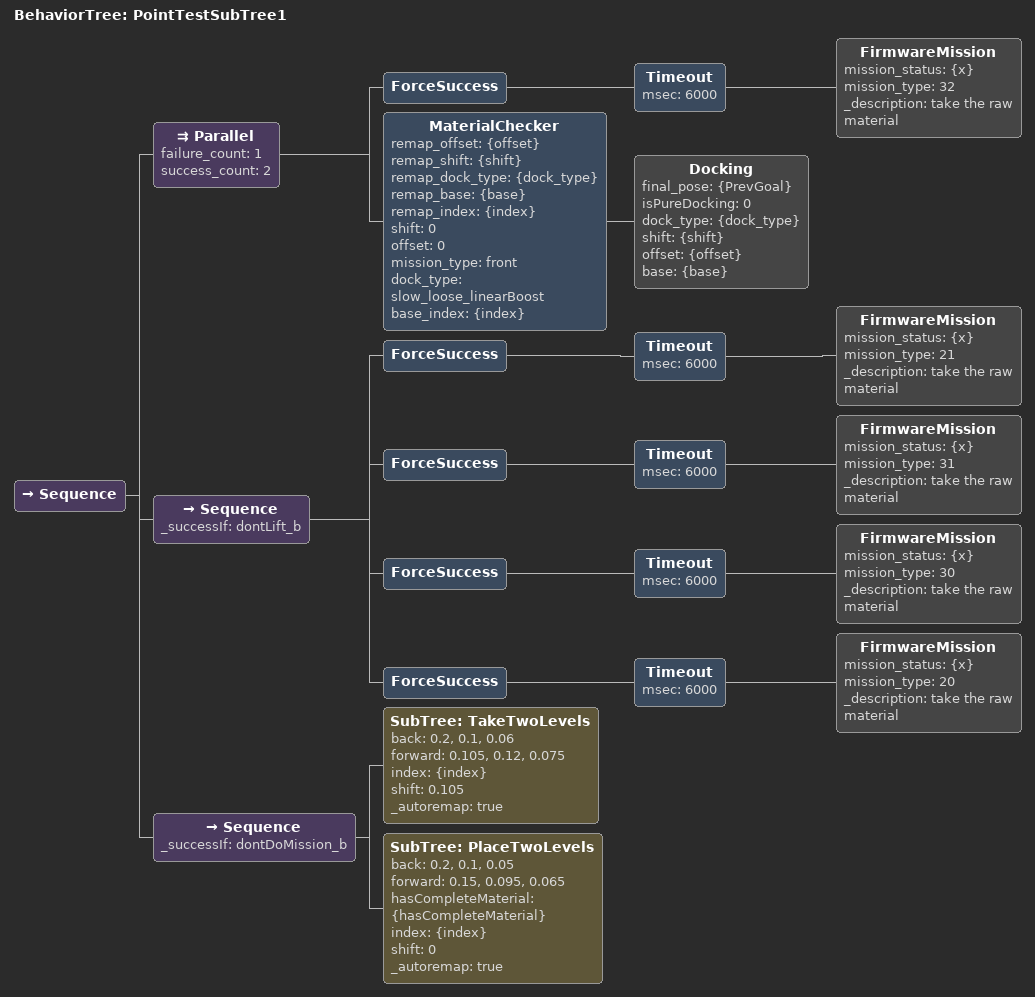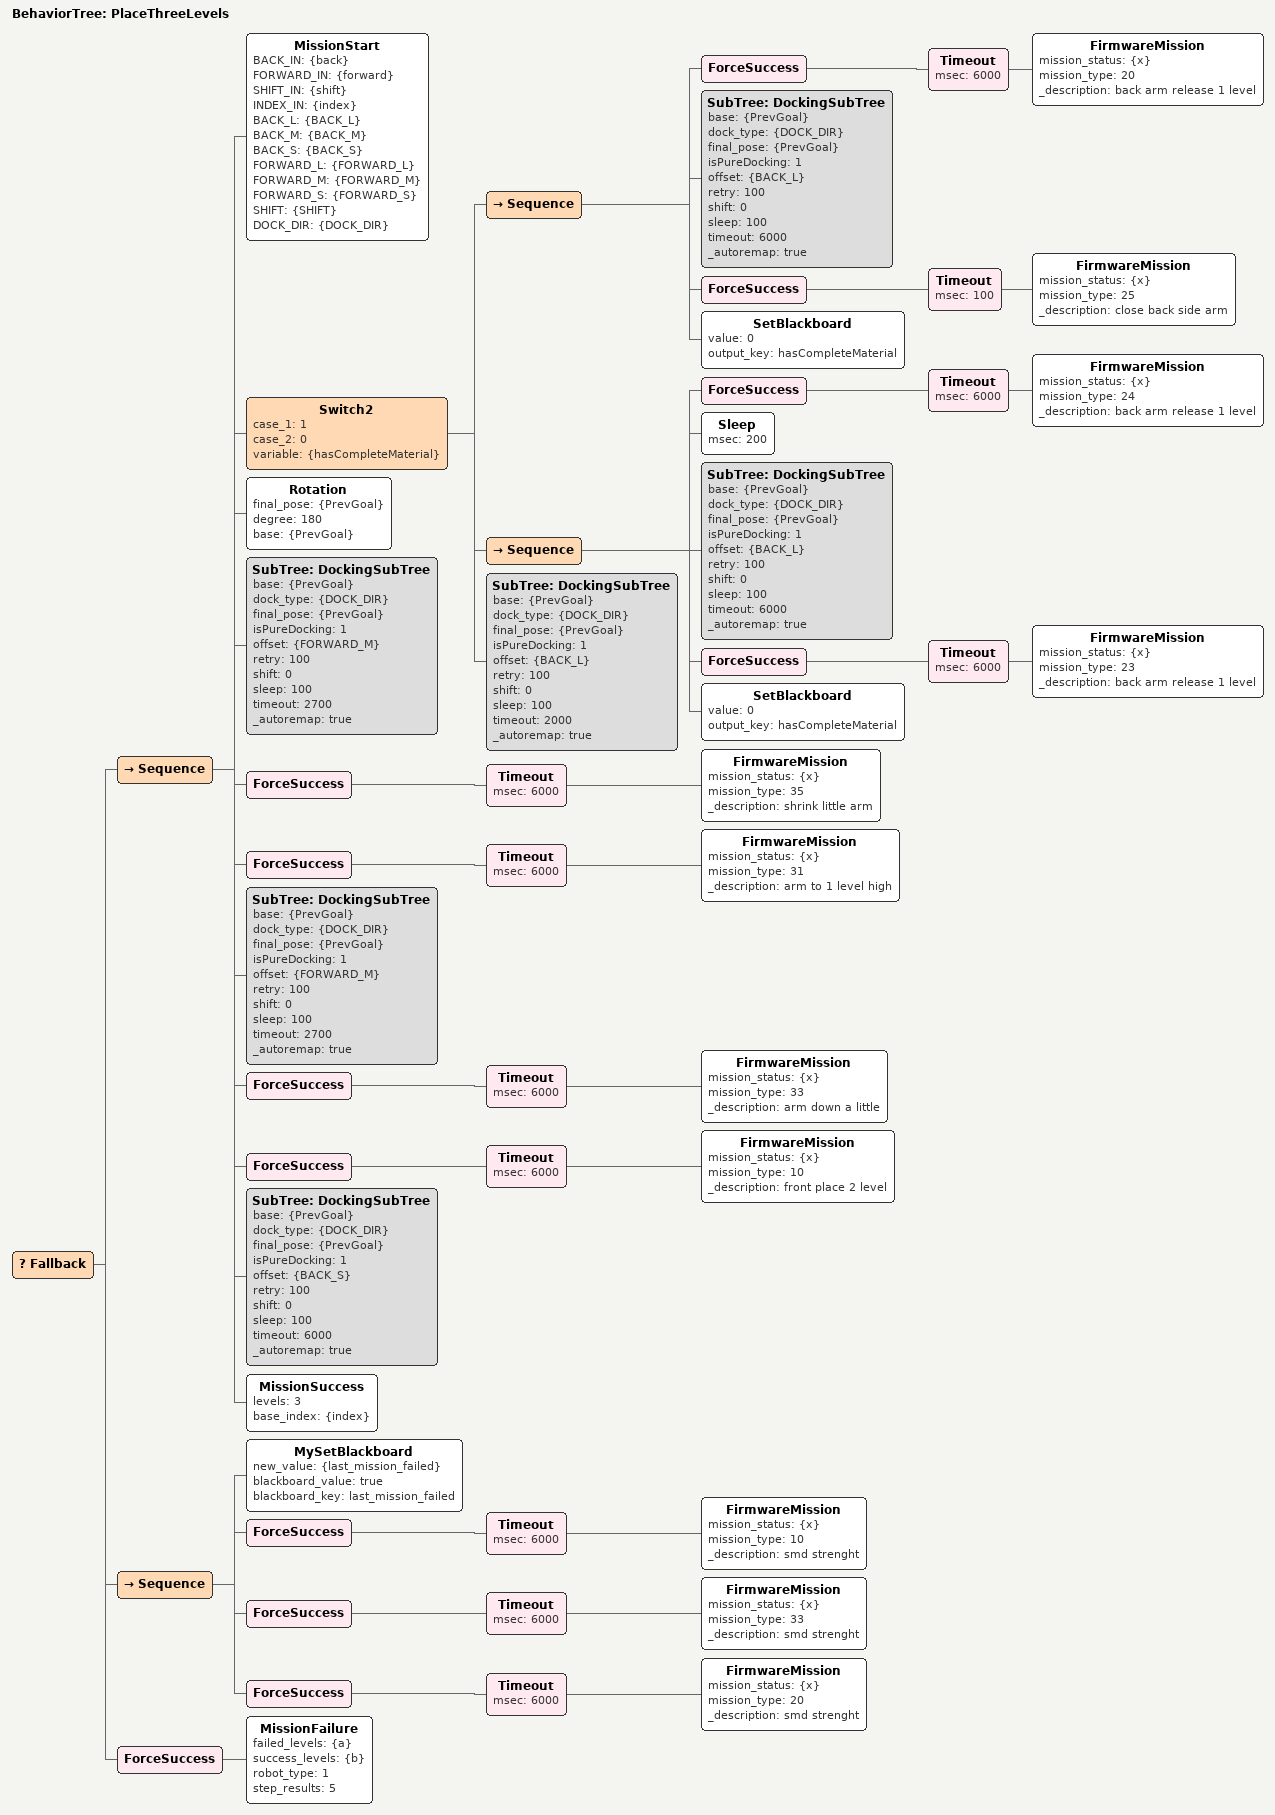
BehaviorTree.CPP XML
<BehaviorTree ID="PointTestSubTree1">
  <Sequence>
    <Parallel failure_count="1" success_count="2">
      <ForceSuccess>
        <Timeout msec="6000">
          <FirmwareMission mission_status="{x}" mission_type="32" _description="take the raw material"/>
        </Timeout>
      </ForceSuccess>
      <MaterialChecker remap_offset="{offset}" remap_shift="{shift}" remap_dock_type="{dock_type}" remap_base="{base}" remap_index="{index}" shift="0" offset="0" mission_type="front" dock_type="slow_loose_linearBoost" base_index="{index}">
        <Docking final_pose="{PrevGoal}" isPureDocking="0" dock_type="{dock_type}" shift="{shift}" offset="{offset}" base="{base}"/>
      </MaterialChecker>
    </Parallel>
    <Sequence _successIf="dontLift_b">
      <ForceSuccess>
        <Timeout msec="6000">
          <FirmwareMission mission_status="{x}" mission_type="21" _description="take the raw material"/>
        </Timeout>
      </ForceSuccess>
      <ForceSuccess>
        <Timeout msec="6000">
          <FirmwareMission mission_status="{x}" mission_type="31" _description="take the raw material"/>
        </Timeout>
      </ForceSuccess>
      <ForceSuccess>
        <Timeout msec="6000">
          <FirmwareMission mission_status="{x}" mission_type="30" _description="take the raw material"/>
        </Timeout>
      </ForceSuccess>
      <ForceSuccess>
        <Timeout msec="6000">
          <FirmwareMission mission_status="{x}" mission_type="20" _description="take the raw material"/>
        </Timeout>
      </ForceSuccess>
    </Sequence>
    <Sequence _successIf="dontDoMission_b">
      <SubTree ID="TakeTwoLevels" back="0.2, 0.1, 0.06" forward="0.105, 0.12, 0.075" index="{index}" shift="0.105" _autoremap="true"/>
      <SubTree ID="PlaceTwoLevels" back="0.2, 0.1, 0.05" forward="0.15, 0.095, 0.065" hasCompleteMaterial="{hasCompleteMaterial}" index="{index}" shift="0" _autoremap="true"/>
    </Sequence>
  </Sequence>
</BehaviorTree>

<BehaviorTree ID="PlaceThreeLevels">
  <Fallback>
    <Sequence>
      <MissionStart BACK_IN="{back}" FORWARD_IN="{forward}" SHIFT_IN="{shift}" INDEX_IN="{index}" BACK_L="{BACK_L}" BACK_M="{BACK_M}" BACK_S="{BACK_S}" FORWARD_L="{FORWARD_L}" FORWARD_M="{FORWARD_M}" FORWARD_S="{FORWARD_S}" SHIFT="{SHIFT}" DOCK_DIR="{DOCK_DIR}"/>
      <Switch2 case_1="1" case_2="0" variable="{hasCompleteMaterial}">
        <Sequence>
          <ForceSuccess>
            <Timeout msec="6000">
              <FirmwareMission mission_status="{x}" mission_type="20" _description="back arm release 1 level"/>
            </Timeout>
          </ForceSuccess>
          <SubTree ID="DockingSubTree" base="{PrevGoal}" dock_type="{DOCK_DIR}" final_pose="{PrevGoal}" isPureDocking="1" offset="{BACK_L}" retry="100" shift="0" sleep="100" timeout="6000" _autoremap="true"/>
          <ForceSuccess>
            <Timeout msec="100">
              <FirmwareMission mission_status="{x}" mission_type="25" _description="close back side arm"/>
            </Timeout>
          </ForceSuccess>
          <SetBlackboard value="0" output_key="hasCompleteMaterial"/>
        </Sequence>
        <Sequence>
          <ForceSuccess>
            <Timeout msec="6000">
              <FirmwareMission mission_status="{x}" mission_type="24" _description="back arm release 1 level"/>
            </Timeout>
          </ForceSuccess>
          <Sleep msec="200"/>
          <SubTree ID="DockingSubTree" base="{PrevGoal}" dock_type="{DOCK_DIR}" final_pose="{PrevGoal}" isPureDocking="1" offset="{BACK_L}" retry="100" shift="0" sleep="100" timeout="6000" _autoremap="true"/>
          <ForceSuccess>
            <Timeout msec="6000">
              <FirmwareMission mission_status="{x}" mission_type="23" _description="back arm release 1 level"/>
            </Timeout>
          </ForceSuccess>
          <SetBlackboard value="0" output_key="hasCompleteMaterial"/>
        </Sequence>
        <SubTree ID="DockingSubTree" base="{PrevGoal}" dock_type="{DOCK_DIR}" final_pose="{PrevGoal}" isPureDocking="1" offset="{BACK_L}" retry="100" shift="0" sleep="100" timeout="2000" _autoremap="true"/>
      </Switch2>
      <Rotation final_pose="{PrevGoal}" degree="180" base="{PrevGoal}"/>
      <SubTree ID="DockingSubTree" base="{PrevGoal}" dock_type="{DOCK_DIR}" final_pose="{PrevGoal}" isPureDocking="1" offset="{FORWARD_M}" retry="100" shift="0" sleep="100" timeout="2700" _autoremap="true"/>
      <ForceSuccess>
        <Timeout msec="6000">
          <FirmwareMission mission_status="{x}" mission_type="35" _description="shrink little arm"/>
        </Timeout>
      </ForceSuccess>
      <ForceSuccess>
        <Timeout msec="6000">
          <FirmwareMission mission_status="{x}" mission_type="31" _description="arm to 1 level high"/>
        </Timeout>
      </ForceSuccess>
      <SubTree ID="DockingSubTree" base="{PrevGoal}" dock_type="{DOCK_DIR}" final_pose="{PrevGoal}" isPureDocking="1" offset="{FORWARD_M}" retry="100" shift="0" sleep="100" timeout="2700" _autoremap="true"/>
      <ForceSuccess>
        <Timeout msec="6000">
          <FirmwareMission mission_status="{x}" mission_type="33" _description="arm down a little"/>
        </Timeout>
      </ForceSuccess>
      <ForceSuccess>
        <Timeout msec="6000">
          <FirmwareMission mission_status="{x}" mission_type="10" _description="front place 2 level"/>
        </Timeout>
      </ForceSuccess>
      <SubTree ID="DockingSubTree" base="{PrevGoal}" dock_type="{DOCK_DIR}" final_pose="{PrevGoal}" isPureDocking="1" offset="{BACK_S}" retry="100" shift="0" sleep="100" timeout="6000" _autoremap="true"/>
      <MissionSuccess levels="3" base_index="{index}"/>
    </Sequence>
    <Sequence>
      <MySetBlackboard new_value="{last_mission_failed}" blackboard_value="true" blackboard_key="last_mission_failed"/>
      <ForceSuccess>
        <Timeout msec="6000">
          <FirmwareMission mission_status="{x}" mission_type="10" _description="smd strenght"/>
        </Timeout>
      </ForceSuccess>
      <ForceSuccess>
        <Timeout msec="6000">
          <FirmwareMission mission_status="{x}" mission_type="33" _description="smd strenght"/>
        </Timeout>
      </ForceSuccess>
      <ForceSuccess>
        <Timeout msec="6000">
          <FirmwareMission mission_status="{x}" mission_type="20" _description="smd strenght"/>
        </Timeout>
      </ForceSuccess>
    </Sequence>
    <ForceSuccess>
      <MissionFailure failed_levels="{a}" success_levels="{b}" robot_type="1" step_results="5"/>
    </ForceSuccess>
  </Fallback>
</BehaviorTree>
